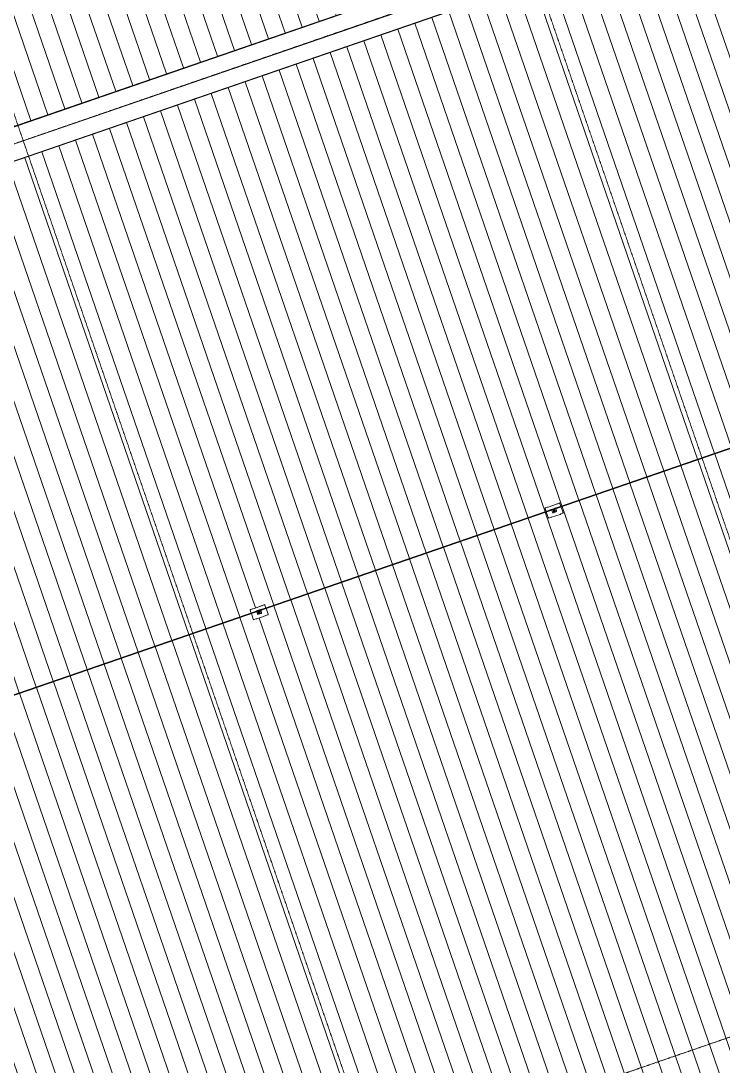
# Model space of a CAD drawing. Header units: millimetres. Extents: x -2478825 to -2336182, y 3945451 to 4053958.
# Drawn here: x -2404338 to -2391300, y 3975912 to 3995308 of the extents above; entities that cross this region are included whole.
import ezdxf

# ---------------------------------------------------------------- set-up
doc = ezdxf.new("R2010")
doc.units = ezdxf.units.MM
doc.linetypes.add('Grid Line', pattern=[21, 12, -3, 3, -3])
for name, color, linetype, lineweight in [('A-ROOF', 132, 'Continuous', 5), ('A-ROOF-PATT', 132, 'Continuous', 5), ('Q-SPCQ', 91, 'Continuous', 5), ('S-GRID', 1, 'Continuous', 5)]:
    doc.layers.add(name, color=color, linetype=linetype, lineweight=lineweight)

# ---------------------------------------------------------------- blocks, each defined once
blk = doc.blocks.new('Static Line_Sayfa_Metal Deck_Pan Mount - Up to 15 _ pitch - Max 2 Users-1845874-ROOF - Part A')
at = {"layer": 'Q-SPCQ'}
for p, q in [((-2350648, 4001334), (-2438250, 3971170)), ((-2438248, 3971163), (-2350646, 4001327)), ((-2394561, 3986285), (-2394608, 3986269)), ((-2394608, 3986269), (-2394561, 3986285)), ((-2394608, 3986269), (-2394608, 3986269)), ((-2394608, 3986269), (-2394605, 3986259)), ((-2394605, 3986259), (-2394605, 3986259)), ((-2394605, 3986259), (-2394586, 3986203)), ((-2394562, 3986285), (-2394599, 3986272)), ((-2394599, 3986272), (-2394563, 3986284)), ((-2394585, 3986200), (-2394547, 3986090)), ((-2394562, 3986284), (-2394549, 3986284)), ((-2394548, 3986285), (-2394561, 3986285)), ((-2394561, 3986285), (-2394561, 3986285)), ((-2394548, 3986285), (-2394391, 3986339)), ((-2394393, 3986338), (-2394547, 3986285)), ((-2394512, 3986233), (-2394516, 3986231)), ((-2394514, 3986225), (-2394516, 3986231)), ((-2394513, 3986221), (-2394514, 3986225)), ((-2394513, 3986222), (-2394514, 3986224)), ((-2394513, 3986221), (-2394508, 3986221)), ((-2394390, 3986275), (-2394510, 3986234)), ((-2394506, 3986222), (-2394386, 3986263)), ((-2394413, 3986269), (-2394488, 3986243)), ((-2394488, 3986243), (-2394488, 3986243)), ((-2394488, 3986243), (-2394488, 3986241)), ((-2394470, 3986190), (-2394484, 3986230)), ((-2394456, 3986211), (-2394456, 3986210)), ((-2394448, 3986213), (-2394448, 3986212)), ((-2394446, 3986213), (-2394446, 3986213)), ((-2394428, 3986219), (-2394428, 3986219)), ((-2394426, 3986220), (-2394426, 3986221)), ((-2394418, 3986223), (-2394418, 3986224)), ((-2394412, 3986267), (-2394413, 3986269)), ((-2394413, 3986269), (-2394413, 3986269)), ((-2394408, 3986256), (-2394395, 3986216)), ((-2394382, 3986347), (-2394392, 3986339)), ((-2394390, 3986339), (-2394380, 3986347)), ((-2394384, 3986276), (-2394388, 3986276)), ((-2394384, 3986276), (-2394382, 3986271)), ((-2394384, 3986264), (-2394380, 3986266)), ((-2394382, 3986271), (-2394380, 3986266)), ((-2394381, 3986347), (-2394334, 3986363)), ((-2394334, 3986363), (-2394381, 3986347)), ((-2394344, 3986360), (-2394381, 3986347)), ((-2394381, 3986347), (-2394381, 3986347)), ((-2394381, 3986270), (-2394380, 3986267)), ((-2394379, 3986347), (-2394343, 3986360)), ((-2394334, 3986363), (-2394334, 3986363)), ((-2394334, 3986363), (-2394331, 3986353)), ((-2394331, 3986353), (-2394331, 3986354)), ((-2394331, 3986353), (-2394311, 3986297)), ((-2394310, 3986294), (-2394272, 3986184)), ((-2394547, 3986090), (-2394543, 3986080)), ((-2394534, 3986083), (-2394543, 3986080)), ((-2394498, 3986096), (-2394534, 3986083)), ((-2394484, 3986096), (-2394497, 3986096)), ((-2394326, 3986150), (-2394483, 3986096)), ((-2394451, 3986181), (-2394404, 3986197)), ((-2394315, 3986159), (-2394326, 3986151)), ((-2394279, 3986171), (-2394314, 3986159)), ((-2394269, 3986175), (-2394277, 3986172)), ((-2394272, 3986184), (-2394269, 3986175)), ((-2399857, 3984461), (-2399867, 3984453)), ((-2399865, 3984454), (-2399855, 3984462)), ((-2399856, 3984462), (-2399809, 3984478)), ((-2399809, 3984478), (-2399856, 3984462)), ((-2399819, 3984475), (-2399856, 3984462)), ((-2399856, 3984462), (-2399856, 3984462)), ((-2399854, 3984462), (-2399819, 3984474)), ((-2399809, 3984478), (-2399809, 3984478)), ((-2399809, 3984478), (-2399806, 3984468)), ((-2399806, 3984468), (-2399806, 3984468)), ((-2399806, 3984468), (-2399787, 3984413)), ((-2400036, 3984400), (-2400083, 3984384)), ((-2400083, 3984383), (-2400036, 3984400)), ((-2400083, 3984384), (-2400083, 3984383)), ((-2400083, 3984383), (-2400080, 3984374)), ((-2400080, 3984374), (-2400080, 3984374)), ((-2400080, 3984374), (-2400061, 3984318)), ((-2400037, 3984399), (-2400074, 3984387)), ((-2400074, 3984387), (-2400038, 3984399)), ((-2400059, 3984314), (-2400022, 3984204)), ((-2400037, 3984399), (-2400024, 3984399)), ((-2400023, 3984400), (-2400036, 3984400)), ((-2400036, 3984400), (-2400036, 3984400)), ((-2400023, 3984399), (-2399866, 3984453)), ((-2399868, 3984453), (-2400022, 3984400)), ((-2399987, 3984348), (-2399991, 3984346)), ((-2399989, 3984340), (-2399991, 3984346)), ((-2399988, 3984336), (-2399989, 3984340)), ((-2399988, 3984336), (-2399983, 3984336)), ((-2399865, 3984390), (-2399985, 3984349)), ((-2399981, 3984337), (-2399861, 3984378)), ((-2399888, 3984384), (-2399963, 3984358)), ((-2399963, 3984357), (-2399963, 3984358)), ((-2399963, 3984358), (-2399963, 3984356)), ((-2399945, 3984305), (-2399959, 3984345)), ((-2399801, 3984265), (-2399958, 3984211)), ((-2399931, 3984325), (-2399931, 3984325)), ((-2399926, 3984296), (-2399879, 3984312)), ((-2399923, 3984328), (-2399923, 3984327)), ((-2399921, 3984328), (-2399921, 3984328)), ((-2399903, 3984334), (-2399903, 3984334)), ((-2399901, 3984335), (-2399901, 3984335)), ((-2399893, 3984338), (-2399893, 3984338)), ((-2399887, 3984382), (-2399888, 3984384)), ((-2399888, 3984384), (-2399888, 3984384)), ((-2399883, 3984371), (-2399870, 3984331)), ((-2399859, 3984391), (-2399863, 3984391)), ((-2399859, 3984391), (-2399857, 3984386)), ((-2399859, 3984379), (-2399855, 3984381)), ((-2399857, 3984386), (-2399855, 3984381)), ((-2399790, 3984273), (-2399801, 3984265)), ((-2399754, 3984286), (-2399789, 3984274)), ((-2399785, 3984408), (-2399747, 3984299)), ((-2399744, 3984289), (-2399752, 3984287)), ((-2399747, 3984299), (-2399744, 3984289)), ((-2400022, 3984204), (-2400018, 3984195)), ((-2400009, 3984198), (-2400018, 3984195)), ((-2399973, 3984210), (-2400009, 3984198)), ((-2399959, 3984211), (-2399972, 3984211))]:
    blk.add_line(p, q, dxfattribs=at)
at = {"layer": 'Q-SPCQ', "flags": 128}
for points in [[(-2394512, 3986233), (-2394512, 3986233), (-2394511, 3986233), (-2394511, 3986234), (-2394511, 3986234), (-2394510, 3986234), (-2394510, 3986234)], [(-2394506, 3986222), (-2394506, 3986222), (-2394507, 3986222), (-2394507, 3986221), (-2394507, 3986221), (-2394508, 3986221), (-2394508, 3986221)], [(-2394448, 3986212), (-2394448, 3986212), (-2394448, 3986212), (-2394447, 3986211), (-2394447, 3986211), (-2394447, 3986210), (-2394447, 3986210), (-2394447, 3986210), (-2394446, 3986209), (-2394446, 3986209), (-2394446, 3986208), (-2394445, 3986208), (-2394445, 3986208), (-2394445, 3986207), (-2394444, 3986207), (-2394444, 3986207), (-2394444, 3986207), (-2394443, 3986206), (-2394443, 3986206), (-2394442, 3986206), (-2394442, 3986206), (-2394441, 3986205), (-2394441, 3986205), (-2394441, 3986205), (-2394440, 3986205), (-2394440, 3986205), (-2394439, 3986205), (-2394439, 3986205), (-2394438, 3986205), (-2394438, 3986205), (-2394437, 3986205), (-2394437, 3986205), (-2394436, 3986205), (-2394436, 3986205), (-2394435, 3986205), (-2394435, 3986205), (-2394435, 3986205), (-2394434, 3986205), (-2394434, 3986205), (-2394433, 3986205), (-2394433, 3986205)], [(-2394446, 3986213), (-2394446, 3986212), (-2394446, 3986212), (-2394446, 3986212), (-2394445, 3986211), (-2394445, 3986211), (-2394445, 3986211), (-2394445, 3986210), (-2394445, 3986210), (-2394444, 3986210), (-2394444, 3986209), (-2394444, 3986209), (-2394443, 3986209), (-2394443, 3986209), (-2394443, 3986208), (-2394443, 3986208), (-2394442, 3986208), (-2394442, 3986208), (-2394442, 3986208), (-2394441, 3986207), (-2394441, 3986207), (-2394441, 3986207), (-2394440, 3986207), (-2394440, 3986207), (-2394439, 3986207), (-2394439, 3986207), (-2394439, 3986206), (-2394438, 3986206), (-2394438, 3986206), (-2394438, 3986206), (-2394437, 3986206), (-2394437, 3986206), (-2394436, 3986206), (-2394436, 3986206), (-2394436, 3986206), (-2394435, 3986206), (-2394435, 3986206), (-2394434, 3986207), (-2394434, 3986207), (-2394434, 3986207), (-2394434, 3986207)], [(-2394434, 3986207), (-2394433, 3986207), (-2394433, 3986207), (-2394433, 3986207), (-2394432, 3986207), (-2394432, 3986208), (-2394432, 3986208), (-2394431, 3986208), (-2394431, 3986208), (-2394431, 3986209), (-2394430, 3986209), (-2394430, 3986209), (-2394430, 3986209), (-2394430, 3986210), (-2394429, 3986210), (-2394429, 3986210), (-2394429, 3986210), (-2394429, 3986211), (-2394428, 3986211), (-2394428, 3986211), (-2394428, 3986212), (-2394428, 3986212), (-2394428, 3986213), (-2394428, 3986213), (-2394427, 3986213), (-2394427, 3986214), (-2394427, 3986214), (-2394427, 3986214), (-2394427, 3986215), (-2394427, 3986215), (-2394427, 3986216), (-2394427, 3986216), (-2394427, 3986216), (-2394427, 3986217), (-2394427, 3986217), (-2394427, 3986218), (-2394427, 3986218), (-2394427, 3986218), (-2394427, 3986219), (-2394428, 3986219), (-2394428, 3986219)], [(-2394433, 3986205), (-2394433, 3986205), (-2394432, 3986206), (-2394432, 3986206), (-2394431, 3986206), (-2394431, 3986206), (-2394431, 3986206), (-2394430, 3986207), (-2394430, 3986207), (-2394429, 3986207), (-2394429, 3986208), (-2394429, 3986208), (-2394428, 3986208), (-2394428, 3986209), (-2394428, 3986209), (-2394427, 3986209), (-2394427, 3986210), (-2394427, 3986210), (-2394427, 3986210), (-2394426, 3986211), (-2394426, 3986211), (-2394426, 3986212), (-2394426, 3986212), (-2394426, 3986213), (-2394426, 3986213), (-2394425, 3986213), (-2394425, 3986214), (-2394425, 3986214), (-2394425, 3986215), (-2394425, 3986215), (-2394425, 3986216), (-2394425, 3986216), (-2394425, 3986217), (-2394425, 3986217), (-2394425, 3986218), (-2394425, 3986218), (-2394425, 3986219), (-2394425, 3986219), (-2394426, 3986220), (-2394426, 3986220), (-2394426, 3986220)], [(-2394390, 3986275), (-2394390, 3986275), (-2394389, 3986276), (-2394389, 3986276), (-2394389, 3986276), (-2394388, 3986276), (-2394388, 3986276)], [(-2394384, 3986264), (-2394384, 3986264), (-2394385, 3986264), (-2394385, 3986263), (-2394385, 3986263), (-2394386, 3986263), (-2394386, 3986263)], [(-2399987, 3984348), (-2399987, 3984348), (-2399987, 3984348), (-2399986, 3984348), (-2399986, 3984349), (-2399985, 3984349), (-2399985, 3984349)], [(-2399981, 3984337), (-2399981, 3984336), (-2399982, 3984336), (-2399982, 3984336), (-2399982, 3984336), (-2399983, 3984336), (-2399983, 3984336)], [(-2399923, 3984327), (-2399923, 3984327), (-2399923, 3984326), (-2399923, 3984326), (-2399922, 3984326), (-2399922, 3984325), (-2399922, 3984325), (-2399922, 3984324), (-2399921, 3984324), (-2399921, 3984324), (-2399921, 3984323), (-2399920, 3984323), (-2399920, 3984323), (-2399920, 3984322), (-2399919, 3984322), (-2399919, 3984322), (-2399919, 3984321), (-2399918, 3984321), (-2399918, 3984321), (-2399917, 3984321), (-2399917, 3984320), (-2399917, 3984320), (-2399916, 3984320), (-2399916, 3984320), (-2399915, 3984320), (-2399915, 3984320), (-2399914, 3984320), (-2399914, 3984319), (-2399913, 3984319), (-2399913, 3984319), (-2399912, 3984319), (-2399912, 3984319), (-2399911, 3984319), (-2399911, 3984319), (-2399911, 3984319), (-2399910, 3984319), (-2399910, 3984320), (-2399909, 3984320), (-2399909, 3984320), (-2399908, 3984320), (-2399908, 3984320)], [(-2399921, 3984328), (-2399921, 3984327), (-2399921, 3984327), (-2399921, 3984327), (-2399920, 3984326), (-2399920, 3984326), (-2399920, 3984326), (-2399920, 3984325), (-2399920, 3984325), (-2399919, 3984325), (-2399919, 3984324), (-2399919, 3984324), (-2399918, 3984324), (-2399918, 3984323), (-2399918, 3984323), (-2399918, 3984323), (-2399917, 3984323), (-2399917, 3984323), (-2399917, 3984322), (-2399916, 3984322), (-2399916, 3984322), (-2399916, 3984322), (-2399915, 3984322), (-2399915, 3984322), (-2399914, 3984321), (-2399914, 3984321), (-2399914, 3984321), (-2399913, 3984321), (-2399913, 3984321), (-2399913, 3984321), (-2399912, 3984321), (-2399912, 3984321), (-2399911, 3984321), (-2399911, 3984321), (-2399911, 3984321), (-2399910, 3984321), (-2399910, 3984321), (-2399910, 3984321), (-2399909, 3984321), (-2399909, 3984322), (-2399909, 3984322)], [(-2399909, 3984322), (-2399908, 3984322), (-2399908, 3984322), (-2399908, 3984322), (-2399907, 3984322), (-2399907, 3984322), (-2399907, 3984323), (-2399906, 3984323), (-2399906, 3984323), (-2399906, 3984323), (-2399905, 3984324), (-2399905, 3984324), (-2399905, 3984324), (-2399905, 3984324), (-2399904, 3984325), (-2399904, 3984325), (-2399904, 3984325), (-2399904, 3984326), (-2399903, 3984326), (-2399903, 3984326), (-2399903, 3984327), (-2399903, 3984327), (-2399903, 3984327), (-2399903, 3984328), (-2399903, 3984328), (-2399902, 3984328), (-2399902, 3984329), (-2399902, 3984329), (-2399902, 3984330), (-2399902, 3984330), (-2399902, 3984330), (-2399902, 3984331), (-2399902, 3984331), (-2399902, 3984332), (-2399902, 3984332), (-2399902, 3984332), (-2399902, 3984333), (-2399902, 3984333), (-2399903, 3984333), (-2399903, 3984334), (-2399903, 3984334)], [(-2399908, 3984320), (-2399908, 3984320), (-2399907, 3984320), (-2399907, 3984321), (-2399906, 3984321), (-2399906, 3984321), (-2399906, 3984321), (-2399905, 3984321), (-2399905, 3984322), (-2399904, 3984322), (-2399904, 3984322), (-2399904, 3984323), (-2399903, 3984323), (-2399903, 3984323), (-2399903, 3984324), (-2399903, 3984324), (-2399902, 3984324), (-2399902, 3984325), (-2399902, 3984325), (-2399902, 3984326), (-2399901, 3984326), (-2399901, 3984327), (-2399901, 3984327), (-2399901, 3984327), (-2399901, 3984328), (-2399901, 3984328), (-2399900, 3984329), (-2399900, 3984329), (-2399900, 3984330), (-2399900, 3984330), (-2399900, 3984331), (-2399900, 3984331), (-2399900, 3984332), (-2399900, 3984332), (-2399900, 3984332), (-2399900, 3984333), (-2399900, 3984333), (-2399901, 3984334), (-2399901, 3984334), (-2399901, 3984335), (-2399901, 3984335)], [(-2399865, 3984390), (-2399865, 3984390), (-2399864, 3984390), (-2399864, 3984390), (-2399864, 3984391), (-2399863, 3984391), (-2399863, 3984391)], [(-2399859, 3984379), (-2399859, 3984379), (-2399860, 3984378), (-2399860, 3984378), (-2399860, 3984378), (-2399861, 3984378), (-2399861, 3984378)]]:
    blk.add_lwpolyline(points, dxfattribs=at)
at = {"layer": 'Q-SPCQ'}
for centre, major_axis, ratio, start_param, end_param in [((-2394596, 3986262), (9.46, 3.26), 0.996195, 1.570796, 3.141593), ((-2394596, 3986262), (9.46, 3.26), 0.996195, 1.570796, 3.141593), ((-2394563, 3986284), (0.946, 0.326), 0.087156, 0.252159, 1.570796), ((-2394562, 3986285), (0.946, 0.326), 0.087156, 0.252159, 1.570796), ((-2394548, 3986285), (0.946, 0.326), 0.087156, 3.393752, 4.712389), ((-2394547, 3986285), (0.946, 0.326), 0.087156, 3.393752, 3.833298), ((-2394547, 3986285), (0.946, 0.326), 0.087156, 4.492616, 4.712389), ((-2394547, 3986220), (66.2, 22.8), 0.087156, 0.229391, 0.458783), ((-2394437, 3986217), (18.8, 6.5), 0.996195, 1.570796, 3.141593), ((-2394437, 3986217), (18.8, 6.5), 0.996195, 1.570796, 4.712389), ((-2394437, 3986217), (11.1, 3.8), 0.996195, 1.570796, 4.712389), ((-2394437, 3986217), (18.8, 6.5), 0.996195, 0, 1.570796), ((-2394437, 3986217), (18.8, 6.5), 0.996195, 4.712389, 7.853982), ((-2394437, 3986217), (11.1, 3.8), 0.996195, 4.712389, 7.853982), ((-2394352, 3986287), (66.2, 22.8), 0.087156, 2.68281, 2.912201), ((-2394409, 3986211), (14.2, 4.9), 0.996195, 4.712389, 6.283185), ((-2394409, 3986211), (14.2, 4.9), 0.996195, 5.565007, 5.954166), ((-2394393, 3986338), (0.946, 0.326), 0.087156, 4.712389, 4.932162), ((-2394393, 3986338), (0.946, 0.326), 0.087156, 5.59148, 6.031026), ((-2394391, 3986339), (0.946, 0.326), 0.087156, 4.712389, 6.031026), ((-2394381, 3986347), (0.946, 0.326), 0.087156, 1.570796, 2.889433), ((-2394379, 3986347), (0.946, 0.326), 0.087156, 1.570796, 2.889433), ((-2394340, 3986350), (9.46, 3.26), 0.996195, 0.785398, 1.570796), ((-2394340, 3986350), (9.46, 3.26), 0.996195, 0, 1.570796), ((-2394537, 3986093), (9.46, 3.26), 0.996195, 3.141593, 4.712389), ((-2394537, 3986093), (9.46, 3.26), 0.996195, 3.403392, 4.692006), ((-2394498, 3986096), (0.946, 0.326), 0.087156, 0.252159, 1.570796), ((-2394483, 3986096), (0.946, 0.326), 0.087156, 3.393752, 4.712389), ((-2394456, 3986195), (14.2, 4.9), 0.996195, 3.141593, 4.712389), ((-2394456, 3986195), (14.2, 4.9), 0.996195, 3.403392, 4.147516), ((-2394327, 3986150), (0.946, 0.326), 0.087156, 4.712389, 6.031026), ((-2394314, 3986159), (0.946, 0.326), 0.087156, 1.570796, 2.889433), ((-2394282, 3986181), (9.46, 3.26), 0.996195, 4.712389, 6.283185), ((-2394282, 3986181), (9.46, 3.26), 0.996195, 4.974188, 6.283185), ((-2399856, 3984462), (0.946, 0.326), 0.087156, 1.570796, 2.889433), ((-2399854, 3984462), (0.946, 0.326), 0.087156, 1.570796, 2.889433), ((-2399815, 3984465), (9.46, 3.26), 0.996195, 0, 1.570796), ((-2399815, 3984465), (9.46, 3.26), 0.996195, 0.785398, 1.570796), ((-2400071, 3984377), (9.46, 3.26), 0.996195, 1.570796, 3.141593), ((-2400071, 3984377), (9.46, 3.26), 0.996195, 1.570796, 3.141593), ((-2400038, 3984399), (0.946, 0.326), 0.087156, 0.252159, 1.570796), ((-2400037, 3984399), (0.946, 0.326), 0.087156, 0.252159, 1.570796), ((-2400023, 3984399), (0.946, 0.326), 0.087156, 3.393752, 4.712389), ((-2400022, 3984400), (0.946, 0.326), 0.087156, 3.393752, 3.833298), ((-2400022, 3984400), (0.946, 0.326), 0.087156, 4.492616, 4.712389), ((-2400022, 3984334), (66.2, 22.8), 0.087156, 0.229391, 0.458783), ((-2399931, 3984310), (14.2, 4.9), 0.996195, 3.141593, 4.712389), ((-2399931, 3984310), (14.2, 4.9), 0.996195, 3.593267, 4.147516), ((-2399912, 3984332), (18.8, 6.5), 0.996195, 1.570796, 3.141593), ((-2399912, 3984332), (18.8, 6.5), 0.996195, 1.570796, 4.712389), ((-2399912, 3984332), (11.1, 3.8), 0.996195, 1.570796, 4.712389), ((-2399912, 3984332), (18.8, 6.5), 0.996195, 4.712389, 7.853982), ((-2399912, 3984332), (18.8, 6.5), 0.996195, 0.785398, 1.570796), ((-2399912, 3984332), (11.1, 3.8), 0.996195, 4.712389, 7.853982), ((-2399912, 3984332), (18.8, 6.5), 0.996195, 0, 0.669807), ((-2399827, 3984401), (66.2, 22.8), 0.087156, 2.68281, 2.912201), ((-2399884, 3984326), (14.2, 4.9), 0.996195, 4.712389, 6.283185), ((-2399884, 3984326), (14.2, 4.9), 0.996195, 5.565007, 5.954166), ((-2399868, 3984453), (0.946, 0.326), 0.087156, 4.712389, 4.932162), ((-2399868, 3984453), (0.946, 0.326), 0.087156, 5.59148, 6.031026), ((-2399866, 3984453), (0.946, 0.326), 0.087156, 4.712389, 6.031026), ((-2399802, 3984265), (0.946, 0.326), 0.087156, 4.712389, 6.031026), ((-2399789, 3984274), (0.946, 0.326), 0.087156, 1.570796, 2.889433), ((-2399757, 3984295), (9.46, 3.26), 0.996195, 4.712389, 6.283185), ((-2399757, 3984296), (9.46, 3.26), 0.996195, 4.974188, 6.283185), ((-2400012, 3984208), (9.46, 3.26), 0.996195, 3.141593, 4.712389), ((-2400012, 3984208), (9.46, 3.26), 0.996195, 3.403392, 4.692006), ((-2399973, 3984210), (0.946, 0.326), 0.087156, 0.252159, 1.570796), ((-2399958, 3984211), (0.946, 0.326), 0.087156, 3.393752, 4.712389)]:
    blk.add_ellipse(centre, major_axis=major_axis, ratio=ratio, start_param=start_param, end_param=end_param, dxfattribs=at)
blk = doc.blocks.new('Ridge Capping - Ridge Capping-1882401-ROOF - Part A')
at = {"layer": 'A-ROOF'}
for p, q in [((-2347469, 4012977), (-2452645, 3976761)), ((-2347466, 4012969), (-2452642, 3976754)), ((-2452544, 3976471), (-2347369, 4012686)), ((-2347271, 4012403), (-2452447, 3976188)), ((-2347269, 4012396), (-2452444, 3976181))]:
    blk.add_line(p, q, dxfattribs=at)

msp = doc.modelspace()

# ---------------------------------------------------------------- hatches: boundary and pattern name
at = {"layer": 'A-ROOF-PATT'}
h = msp.add_hatch(dxfattribs=at)
h.set_pattern_fill('FP_2', color=256, style=0, pattern_type=2)
h.set_pattern_definition([(289, (-11344.07, 32944.8), (314.857686, 108.414195), [])])
h.paths.add_polyline_path([(-2452645, 3976761), (-2347469, 4012977), (-2347478, 4013009), (-2353742, 4031486), (-2459017, 3995236), (-2452861, 3977388)])
h.paths.add_polyline_path([(-2449020, 3987609), (-2449020, 3987611), (-2449019, 3987610)])
h.paths.add_polyline_path([(-2446492, 3988481), (-2446491, 3988482), (-2446491, 3988481)])
h.paths.add_polyline_path([(-2355845, 4019694), (-2355845, 4019695), (-2355844, 4019695)])
h.paths.add_polyline_path([(-2353316, 4020564), (-2353315, 4020566), (-2353315, 4020565)])
h.paths.add_polyline_path([(-2450316, 3986980), (-2450402, 3987232), (-2449881, 3987411), (-2449850, 3987324), (-2449703, 3987375), (-2449427, 3987470), (-2449421, 3987473), (-2444766, 3989078), (-2444780, 3989119), (-2444734, 3989135), (-2444723, 3989141), (-2444723, 3989144), (-2444565, 3989198), (-2444565, 3989198), (-2444551, 3989198), (-2444506, 3989213), (-2444491, 3989171), (-2439282, 3990965), (-2439297, 3991007), (-2439250, 3991023), (-2439239, 3991029), (-2439239, 3991032), (-2439082, 3991086), (-2439082, 3991086), (-2439067, 3991086), (-2439022, 3991102), (-2439008, 3991060), (-2433798, 3992853), (-2433813, 3992895), (-2433767, 3992912), (-2433756, 3992918), (-2433756, 3992920), (-2433598, 3992974), (-2433598, 3992974), (-2433584, 3992974), (-2433539, 3992990), (-2433524, 3992948), (-2428315, 3994742), (-2428329, 3994784), (-2428283, 3994800), (-2428272, 3994806), (-2428272, 3994808), (-2428114, 3994862), (-2428114, 3994862), (-2428100, 3994863), (-2428055, 3994878), (-2428041, 3994836), (-2422831, 3996630), (-2422846, 3996672), (-2422800, 3996688), (-2422789, 3996694), (-2422789, 3996696), (-2422631, 3996750), (-2422631, 3996751), (-2422617, 3996751), (-2422572, 3996766), (-2422557, 3996724), (-2417348, 3998518), (-2417362, 3998560), (-2417316, 3998576), (-2417305, 3998582), (-2417305, 3998584), (-2417147, 3998638), (-2417147, 3998639), (-2417133, 3998639), (-2417088, 3998654), (-2417074, 3998612), (-2411864, 4000406), (-2411879, 4000448), (-2411832, 4000464), (-2411822, 4000470), (-2411821, 4000473), (-2411664, 4000527), (-2411664, 4000527), (-2411647, 4000528), (-2411604, 4000543), (-2411590, 4000501), (-2406381, 4002294), (-2406395, 4002336), (-2406349, 4002353), (-2406338, 4002358), (-2406338, 4002361), (-2406180, 4002415), (-2406180, 4002415), (-2406166, 4002415), (-2406121, 4002431), (-2406106, 4002389), (-2400897, 4004183), (-2400912, 4004225), (-2400865, 4004241), (-2400854, 4004247), (-2400854, 4004249), (-2400697, 4004303), (-2400697, 4004303), (-2400682, 4004304), (-2400637, 4004319), (-2400623, 4004277), (-2395413, 4006071), (-2395428, 4006113), (-2395382, 4006129), (-2395371, 4006135), (-2395371, 4006137), (-2395213, 4006191), (-2395213, 4006191), (-2395199, 4006192), (-2395154, 4006207), (-2395139, 4006165), (-2389930, 4007959), (-2389944, 4008001), (-2389898, 4008017), (-2389887, 4008023), (-2389887, 4008025), (-2389729, 4008079), (-2389729, 4008080), (-2389715, 4008080), (-2389670, 4008095), (-2389656, 4008053), (-2384446, 4009847), (-2384461, 4009889), (-2384415, 4009905), (-2384404, 4009911), (-2384404, 4009914), (-2384246, 4009968), (-2384246, 4009968), (-2384232, 4009968), (-2384187, 4009984), (-2384172, 4009942), (-2378963, 4011735), (-2378977, 4011777), (-2378931, 4011794), (-2378920, 4011799), (-2378920, 4011802), (-2378762, 4011856), (-2378762, 4011856), (-2378748, 4011856), (-2378703, 4011872), (-2378689, 4011830), (-2373479, 4013623), (-2373494, 4013665), (-2373447, 4013682), (-2373437, 4013688), (-2373436, 4013690), (-2373279, 4013744), (-2373279, 4013744), (-2373265, 4013745), (-2373219, 4013760), (-2373205, 4013718), (-2367996, 4015512), (-2368010, 4015554), (-2367964, 4015570), (-2367953, 4015576), (-2367953, 4015578), (-2367795, 4015632), (-2367795, 4015632), (-2367781, 4015633), (-2367736, 4015648), (-2367721, 4015606), (-2362512, 4017400), (-2362527, 4017442), (-2362480, 4017458), (-2362469, 4017464), (-2362469, 4017466), (-2362312, 4017520), (-2362312, 4017521), (-2362297, 4017521), (-2362252, 4017536), (-2362238, 4017494), (-2357028, 4019288), (-2357042, 4019330), (-2356997, 4019346), (-2356986, 4019352), (-2356986, 4019355), (-2356828, 4019409), (-2356828, 4019409), (-2356814, 4019409), (-2356769, 4019424), (-2356754, 4019382), (-2351668, 4021133), (-2351698, 4021219), (-2351176, 4021399), (-2351090, 4021147), (-2351612, 4020968), (-2351666, 4021125), (-2352236, 4020928), (-2356752, 4019375), (-2356704, 4019236), (-2356751, 4019220), (-2356764, 4019223), (-2356765, 4019220), (-2356765, 4019219), (-2356922, 4019166), (-2356922, 4019166), (-2356933, 4019157), (-2356978, 4019142), (-2357026, 4019281), (-2362235, 4017487), (-2362187, 4017348), (-2362235, 4017332), (-2362247, 4017334), (-2362248, 4017332), (-2362249, 4017331), (-2362405, 4017278), (-2362405, 4017278), (-2362417, 4017269), (-2362462, 4017253), (-2362509, 4017392), (-2367719, 4015599), (-2367671, 4015460), (-2367719, 4015444), (-2367731, 4015446), (-2367732, 4015443), (-2367733, 4015443), (-2367889, 4015390), (-2367889, 4015389), (-2367900, 4015381), (-2367945, 4015365), (-2367993, 4015504), (-2373202, 4013710), (-2373155, 4013572), (-2373202, 4013556), (-2373215, 4013558), (-2373216, 4013555), (-2373216, 4013555), (-2373372, 4013502), (-2373372, 4013501), (-2373384, 4013493), (-2373429, 4013477), (-2373477, 4013616), (-2378686, 4011822), (-2378638, 4011683), (-2378686, 4011668), (-2378698, 4011670), (-2378699, 4011667), (-2378700, 4011667), (-2378856, 4011613), (-2378856, 4011613), (-2378867, 4011604), (-2378912, 4011589), (-2378960, 4011728), (-2384170, 4009934), (-2384122, 4009795), (-2384169, 4009780), (-2384182, 4009782), (-2384183, 4009779), (-2384183, 4009779), (-2384340, 4009725), (-2384340, 4009725), (-2384351, 4009716), (-2384396, 4009701), (-2384444, 4009840), (-2389653, 4008046), (-2389605, 4007907), (-2389653, 4007891), (-2389665, 4007893), (-2389666, 4007891), (-2389667, 4007890), (-2389823, 4007837), (-2389823, 4007837), (-2389834, 4007828), (-2389879, 4007813), (-2389927, 4007951), (-2395137, 4006158), (-2395089, 4006019), (-2395136, 4006003), (-2395149, 4006005), (-2395150, 4006002), (-2395153, 4006001), (-2395307, 4005949), (-2395307, 4005948), (-2395318, 4005940), (-2395363, 4005924), (-2395411, 4006063), (-2400620, 4004269), (-2400572, 4004131), (-2400620, 4004115), (-2400632, 4004117), (-2400633, 4004114), (-2400634, 4004114), (-2400790, 4004061), (-2400790, 4004060), (-2400802, 4004052), (-2400847, 4004036), (-2400894, 4004175), (-2406104, 4002381), (-2406056, 4002242), (-2406104, 4002227), (-2406116, 4002229), (-2406117, 4002226), (-2406118, 4002226), (-2406274, 4002172), (-2406274, 4002172), (-2406285, 4002163), (-2406330, 4002148), (-2406378, 4002287), (-2411587, 4000493), (-2411540, 4000354), (-2411587, 4000339), (-2411600, 4000341), (-2411601, 4000338), (-2411601, 4000338), (-2411757, 4000284), (-2411757, 4000284), (-2411769, 4000275), (-2411814, 4000260), (-2411862, 4000399), (-2417071, 3998605), (-2417023, 3998466), (-2417071, 3998450), (-2417083, 3998452), (-2417084, 3998450), (-2417085, 3998449), (-2417241, 3998396), (-2417241, 3998396), (-2417252, 3998387), (-2417297, 3998372), (-2417345, 3998510), (-2422555, 3996717), (-2422507, 3996578), (-2422554, 3996562), (-2422567, 3996564), (-2422568, 3996562), (-2422568, 3996561), (-2422725, 3996508), (-2422725, 3996508), (-2422736, 3996499), (-2422781, 3996483), (-2422829, 3996622), (-2428038, 3994828), (-2427990, 3994690), (-2428038, 3994674), (-2428050, 3994676), (-2428051, 3994673), (-2428052, 3994673), (-2428208, 3994620), (-2428208, 3994619), (-2428219, 3994611), (-2428264, 3994595), (-2428312, 3994734), (-2433522, 3992940), (-2433474, 3992801), (-2433521, 3992786), (-2433534, 3992788), (-2433535, 3992785), (-2433535, 3992785), (-2433692, 3992732), (-2433692, 3992731), (-2433703, 3992723), (-2433748, 3992707), (-2433796, 3992846), (-2439005, 3991052), (-2438957, 3990913), (-2439005, 3990898), (-2439017, 3990900), (-2439018, 3990897), (-2439019, 3990897), (-2439175, 3990843), (-2439175, 3990843), (-2439187, 3990834), (-2439232, 3990819), (-2439279, 3990958), (-2444489, 3989164), (-2444441, 3989025), (-2444489, 3989009), (-2444501, 3989012), (-2444502, 3989009), (-2444503, 3989008), (-2444659, 3988955), (-2444659, 3988955), (-2444670, 3988946), (-2444715, 3988931), (-2444765, 3989070), (-2444930, 3989012), (-2449848, 3987316), (-2449794, 3987159), (-2450315, 3986980)])
h.paths.add_polyline_path([(-2448138, 3987908), (-2448127, 3987910), (-2448136, 3987908)])
h.paths.add_polyline_path([(-2445249, 3988903), (-2445238, 3988906), (-2445247, 3988904)])
h.paths.add_polyline_path([(-2354962, 4019992), (-2354952, 4019994), (-2354961, 4019992)])
h.paths.add_polyline_path([(-2352072, 4020986), (-2352062, 4020988), (-2352071, 4020986)])
h = msp.add_hatch(dxfattribs=at)
h.set_pattern_fill('FP_1', color=256, style=0, pattern_type=2)
h.set_pattern_definition([(109, (-11202.03, 32533.07), (-314.857686, -108.414195), [])])
h.paths.add_polyline_path([(-2446076, 3957704), (-2397831, 3974316), (-2397038, 3972013), (-2343541, 3990151), (-2343541, 3999055), (-2343058, 3999185), (-2343370, 4000090), (-2345559, 4000677), (-2343740, 4001164), (-2347571, 4012292), (-2347798, 4012213), (-2452444, 3976181), (-2446071, 3957706)])
h.paths.add_polyline_path([(-2347449, 4002429), (-2347449, 4002428), (-2347451, 4002429)])
h.paths.add_polyline_path([(-2348321, 4002129), (-2348327, 4002126), (-2348326, 4002127)])
h.paths.add_polyline_path([(-2440144, 3970512), (-2440152, 3970508), (-2440144, 3970511)])
h.paths.add_polyline_path([(-2440480, 3970396), (-2440480, 3970395), (-2440481, 3970396)])
h.paths.add_polyline_path([(-2441352, 3970096), (-2441357, 3970093), (-2441357, 3970094)])
h.paths.add_polyline_path([(-2443936, 3969051), (-2444022, 3969303), (-2443500, 3969482), (-2443464, 3969377), (-2438387, 3971126), (-2438408, 3971187), (-2438361, 3971203), (-2438349, 3971201), (-2438348, 3971203), (-2438347, 3971204), (-2438191, 3971257), (-2438191, 3971257), (-2438179, 3971266), (-2438134, 3971281), (-2438112, 3971218), (-2432912, 3973009), (-2432933, 3973072), (-2432886, 3973088), (-2432873, 3973086), (-2432873, 3973088), (-2432872, 3973089), (-2432716, 3973142), (-2432716, 3973143), (-2432704, 3973151), (-2432659, 3973167), (-2432637, 3973103), (-2427437, 3974894), (-2427458, 3974957), (-2427411, 3974973), (-2427398, 3974971), (-2427398, 3974974), (-2427397, 3974974), (-2427241, 3975027), (-2427241, 3975028), (-2427229, 3975036), (-2427184, 3975052), (-2427162, 3974988), (-2421962, 3976779), (-2421983, 3976843), (-2421936, 3976858), (-2421923, 3976856), (-2421922, 3976859), (-2421922, 3976859), (-2421766, 3976913), (-2421766, 3976913), (-2421754, 3976922), (-2421709, 3976937), (-2421687, 3976874), (-2416487, 3978664), (-2416508, 3978728), (-2416461, 3978743), (-2416448, 3978741), (-2416447, 3978744), (-2416436, 3978748), (-2416290, 3978798), (-2416291, 3978798), (-2416279, 3978807), (-2416234, 3978822), (-2416212, 3978759), (-2411012, 3980550), (-2411033, 3980613), (-2410986, 3980629), (-2410973, 3980627), (-2410972, 3980629), (-2410972, 3980630), (-2410815, 3980683), (-2410816, 3980683), (-2410804, 3980692), (-2410759, 3980707), (-2410737, 3980644), (-2405536, 3982435), (-2405558, 3982498), (-2405511, 3982514), (-2405498, 3982512), (-2405497, 3982515), (-2405497, 3982515), (-2405340, 3982568), (-2405340, 3982569), (-2405329, 3982577), (-2405284, 3982593), (-2405262, 3982529), (-2400061, 3984320), (-2400083, 3984383), (-2400036, 3984399), (-2400023, 3984397), (-2400022, 3984400), (-2400022, 3984400), (-2399865, 3984453), (-2399865, 3984454), (-2399854, 3984462), (-2399809, 3984478), (-2399787, 3984414), (-2394586, 3986205), (-2394608, 3986269), (-2394561, 3986284), (-2394548, 3986282), (-2394547, 3986285), (-2394547, 3986285), (-2394390, 3986339), (-2394390, 3986339), (-2394379, 3986348), (-2394334, 3986363), (-2394312, 3986300), (-2389111, 3988090), (-2389133, 3988154), (-2389086, 3988169), (-2389073, 3988167), (-2389072, 3988170), (-2389072, 3988170), (-2388915, 3988224), (-2388915, 3988224), (-2388904, 3988233), (-2388859, 3988248), (-2388837, 3988185), (-2383636, 3989976), (-2383658, 3990039), (-2383611, 3990055), (-2383598, 3990053), (-2383597, 3990055), (-2383597, 3990056), (-2383440, 3990109), (-2383440, 3990109), (-2383429, 3990118), (-2383384, 3990133), (-2383362, 3990070), (-2378161, 3991861), (-2378183, 3991924), (-2378136, 3991940), (-2378123, 3991938), (-2378122, 3991941), (-2378122, 3991941), (-2377965, 3991994), (-2377965, 3991995), (-2377954, 3992003), (-2377909, 3992019), (-2377887, 3991955), (-2372686, 3993746), (-2372708, 3993809), (-2372661, 3993825), (-2372648, 3993823), (-2372647, 3993826), (-2372647, 3993826), (-2372490, 3993879), (-2372490, 3993880), (-2372479, 3993888), (-2372434, 3993904), (-2372412, 3993840), (-2367211, 3995631), (-2367233, 3995695), (-2367186, 3995710), (-2367173, 3995708), (-2367172, 3995711), (-2367172, 3995711), (-2367015, 3995765), (-2367015, 3995765), (-2367004, 3995774), (-2366959, 3995789), (-2366937, 3995726), (-2361736, 3997516), (-2361758, 3997580), (-2361711, 3997595), (-2361698, 3997593), (-2361697, 3997596), (-2361697, 3997596), (-2361540, 3997650), (-2361540, 3997650), (-2361529, 3997659), (-2361484, 3997674), (-2361462, 3997611), (-2356261, 3999402), (-2356283, 3999465), (-2356236, 3999481), (-2356223, 3999479), (-2356222, 3999481), (-2356222, 3999482), (-2356065, 3999535), (-2356065, 3999535), (-2356054, 3999544), (-2356009, 3999559), (-2355987, 3999496), (-2350786, 4001287), (-2350808, 4001350), (-2350761, 4001366), (-2350748, 4001364), (-2350747, 4001367), (-2350746, 4001367), (-2350590, 4001420), (-2350590, 4001421), (-2350579, 4001429), (-2350534, 4001445), (-2350512, 4001381), (-2345436, 4003132), (-2345472, 4003236), (-2344950, 4003416), (-2344863, 4003164), (-2345385, 4002985), (-2345433, 4003124), (-2346492, 4002759), (-2346499, 4002756), (-2350509, 4001373), (-2350469, 4001256), (-2350515, 4001240), (-2350526, 4001234), (-2350526, 4001232), (-2350684, 4001178), (-2350684, 4001178), (-2350698, 4001177), (-2350743, 4001162), (-2350784, 4001279), (-2355984, 3999488), (-2355944, 3999371), (-2355990, 3999355), (-2356001, 3999349), (-2356001, 3999347), (-2356159, 3999293), (-2356159, 3999292), (-2356173, 3999292), (-2356218, 3999277), (-2356259, 3999394), (-2361459, 3997603), (-2361419, 3997486), (-2361465, 3997470), (-2361476, 3997464), (-2361476, 3997461), (-2361634, 3997407), (-2361634, 3997407), (-2361648, 3997407), (-2361693, 3997391), (-2361734, 3997509), (-2366935, 3995718), (-2366894, 3995601), (-2366940, 3995584), (-2366951, 3995579), (-2366951, 3995576), (-2367109, 3995522), (-2367109, 3995522), (-2367123, 3995522), (-2367168, 3995506), (-2367209, 3995624), (-2372410, 3993833), (-2372369, 3993715), (-2372415, 3993699), (-2372426, 3993693), (-2372426, 3993691), (-2372584, 3993637), (-2372584, 3993637), (-2372598, 3993636), (-2372643, 3993621), (-2372684, 3993738), (-2377885, 3991948), (-2377844, 3991830), (-2377890, 3991814), (-2377901, 3991808), (-2377901, 3991806), (-2378059, 3991752), (-2378059, 3991752), (-2378073, 3991751), (-2378118, 3991736), (-2378159, 3991853), (-2383360, 3990062), (-2383319, 3989945), (-2383365, 3989929), (-2383376, 3989923), (-2383376, 3989921), (-2383534, 3989867), (-2383534, 3989866), (-2383548, 3989866), (-2383593, 3989851), (-2383634, 3989968), (-2388835, 3988177), (-2388794, 3988060), (-2388840, 3988044), (-2388851, 3988038), (-2388851, 3988035), (-2389009, 3987981), (-2389009, 3987981), (-2389023, 3987981), (-2389068, 3987965), (-2389109, 3988083), (-2394310, 3986292), (-2394269, 3986175), (-2394315, 3986158), (-2394326, 3986153), (-2394326, 3986150), (-2394484, 3986096), (-2394484, 3986096), (-2394498, 3986096), (-2394543, 3986080), (-2394584, 3986198), (-2399785, 3984407), (-2399744, 3984289), (-2399790, 3984273), (-2399801, 3984267), (-2399801, 3984265), (-2399959, 3984211), (-2399959, 3984211), (-2399973, 3984210), (-2400018, 3984195), (-2400059, 3984312), (-2405260, 3982522), (-2405219, 3982404), (-2405265, 3982388), (-2405276, 3982382), (-2405277, 3982380), (-2405434, 3982326), (-2405434, 3982326), (-2405448, 3982325), (-2405493, 3982310), (-2405534, 3982427), (-2410735, 3980636), (-2410694, 3980519), (-2410740, 3980503), (-2410751, 3980497), (-2410752, 3980495), (-2410909, 3980441), (-2410909, 3980440), (-2410923, 3980440), (-2410969, 3980425), (-2411009, 3980542), (-2416210, 3978751), (-2416169, 3978634), (-2416218, 3978616), (-2416226, 3978612), (-2416227, 3978609), (-2416384, 3978555), (-2416384, 3978555), (-2416398, 3978555), (-2416444, 3978539), (-2416484, 3978657), (-2421685, 3976866), (-2421644, 3976749), (-2421691, 3976732), (-2421701, 3976727), (-2421702, 3976724), (-2421859, 3976670), (-2421859, 3976670), (-2421873, 3976670), (-2421919, 3976654), (-2421959, 3976772), (-2427160, 3974981), (-2427119, 3974863), (-2427166, 3974847), (-2427176, 3974841), (-2427177, 3974839), (-2427334, 3974785), (-2427334, 3974785), (-2427348, 3974784), (-2427394, 3974769), (-2427434, 3974886), (-2432635, 3973096), (-2432594, 3972978), (-2432641, 3972962), (-2432651, 3972956), (-2432652, 3972954), (-2432809, 3972900), (-2432809, 3972900), (-2432823, 3972899), (-2432869, 3972884), (-2432909, 3973001), (-2438110, 3971210), (-2438069, 3971093), (-2438116, 3971077), (-2438126, 3971071), (-2438127, 3971069), (-2438284, 3971015), (-2438284, 3971014), (-2438298, 3971014), (-2438344, 3970999), (-2438386, 3971116), (-2438470, 3971087), (-2438550, 3971060), (-2438555, 3971057), (-2443461, 3969368), (-2443414, 3969230), (-2443935, 3969051)])
h.paths.add_polyline_path([(-2441577, 3970017), (-2441558, 3970025), (-2441567, 3970021), (-2441577, 3970018)])
h.paths.add_polyline_path([(-2441243, 3970134), (-2441233, 3970137), (-2441242, 3970134)])
h.paths.add_polyline_path([(-2438692, 3971010), (-2438673, 3971017), (-2438682, 3971014), (-2438691, 3971010)])
h.paths.add_polyline_path([(-2348547, 4002050), (-2348527, 4002057), (-2348536, 4002054), (-2348546, 4002050)])
h.paths.add_polyline_path([(-2348213, 4002167), (-2348202, 4002169), (-2348212, 4002167)])
h.paths.add_polyline_path([(-2347133, 4002539), (-2347119, 4002543), (-2347129, 4002540)])
h.paths.add_polyline_path([(-2345662, 4003044), (-2345643, 4003051), (-2345652, 4003048), (-2345661, 4003045)])

# ---------------------------------------------------------------- linework, layer by layer
at = {"layer": 'S-GRID', "linetype": 'Grid Line'}
for p, q in [((-2385281, 3968582), (-2407266, 4032430)), ((-2395149, 3966526), (-2416721, 4029175)), ((-2473696, 3969187), (-2347573, 4012616)), ((-2338592, 3994556), (-2467185, 3950277))]:
    msp.add_line(p, q, dxfattribs=at)

# ---------------------------------------------------------------- block references
at = {"layer": 'A-ROOF'}
msp.add_blockref('Ridge Capping - Ridge Capping-1882401-ROOF - Part A', (0, 0), dxfattribs=at)
at = {"layer": 'Q-SPCQ'}
msp.add_blockref('Static Line_Sayfa_Metal Deck_Pan Mount - Up to 15 _ pitch - Max 2 Users-1845874-ROOF - Part A', (0, 0), dxfattribs=at)

doc.saveas('drawing.dxf')
